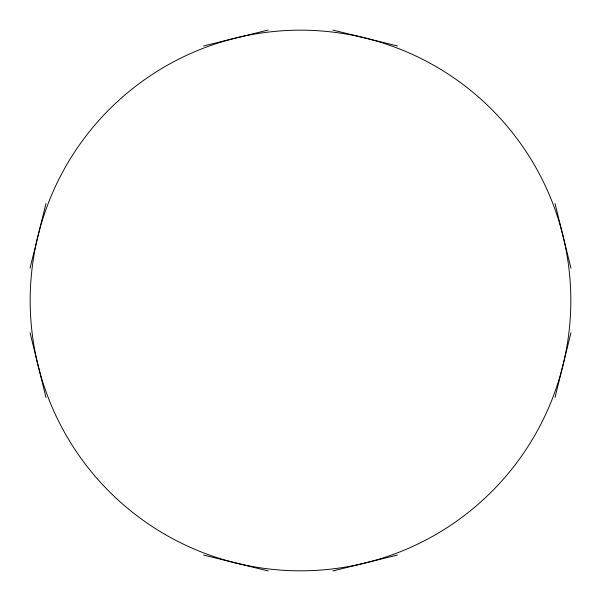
<?xml version="1.0" encoding="UTF-8"?>
<svg xmlns="http://www.w3.org/2000/svg" width="601" height="601" viewBox="0 0 601 601"><rect width="100%" height="100%" fill="white"/><g stroke="black" fill="none" stroke-linecap="round" stroke-linejoin="round"><path stroke-width="0.9" d="M30.05 268.196L45.954 203.581M555.046 397.419L570.95 332.804M203.581 45.954L268.196 30.05M332.804 570.95L397.419 555.046M332.804 30.05L397.419 45.954M203.581 555.046L268.196 570.95M555.046 203.581L570.95 268.196M30.05 332.804L45.954 397.419M165.335 534.612A270.33 270.33 0 0 0 570.83 300.5A270.33 270.33 0 0 0 165.335 66.388A270.33 270.33 0 0 0 165.335 534.612"/></g></svg>
